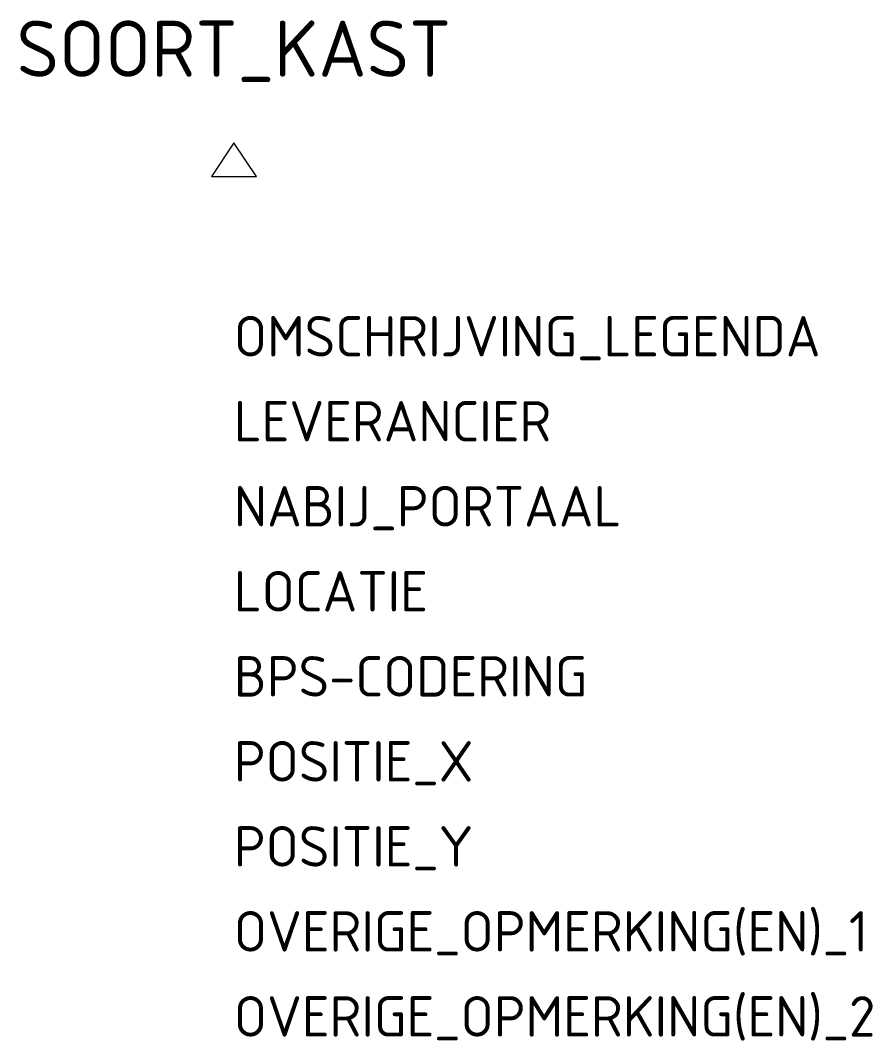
# Model space of a CAD drawing. Extents: x -9.5 to 28.4, y -38.9 to 6.5.
import ezdxf
from ezdxf.enums import TextEntityAlignment as Align

# ---------------------------------------------------------------- set-up
doc = ezdxf.new("R2010")
doc.units = 0
doc.header["$LTSCALE"] = 5
doc.header["$MEASUREMENT"] = 0
doc.layers.get('0').update_dxf_attribs({"linetype": 'CONTINUOUS'})
doc.layers.add('N-WE-VW-VS-T18', color=1, linetype='CONTINUOUS', lineweight=18)
doc.layers.add('N-WE-VW-VS-T25', color=7, linetype='CONTINUOUS', lineweight=25)
doc.styles.add('NLCS-ISO', font='NLCS-ISO.ttf', dxfattribs={"height": 1.8})

msp = doc.modelspace()

# ---------------------------------------------------------------- linework, layer by layer
at = {"flags": 128}
msp.add_lwpolyline([(0, 1.083), (-1, -0.417), (1, -0.417)], close=True, dxfattribs=at)

# ---------------------------------------------------------------- texts
at = {"layer": 'N-WE-VW-VS-T18', "linetype": 'ByBlock', "style": 'NLCS-ISO', "flags": 1}
for tag, p, s in [('OMSCHRIJVING_LEGENDA', (0, -8.431), 'DS. kast (detectorstation)'), ('LEVERANCIER', (0, -12.215), ''), ('NABIJ_PORTAAL', (0, -16), ''), ('LOCATIE', (0, -19.784), ''), ('BPS-CODERING', (0, -23.569), ''), ('POSITIE_X', (0, -27.353), ''), ('POSITIE_Y', (0, -31.138), ''), ('OVERIGE_OPMERKING(EN)_1', (0, -34.922), ''), ('OVERIGE_OPMERKING(EN)_2', (0, -38.707), '')]:
    msp.add_attdef(tag, p, s, height=1.8, dxfattribs=at)
at = {"layer": 'N-WE-VW-VS-T25', "linetype": 'ByBlock', "style": 'NLCS-ISO'}
msp.add_attdef('SOORT_KAST', text='RLK1', height=2.5, dxfattribs=at).set_placement((0, 5.269), align=Align.MIDDLE_CENTER)

doc.saveas('drawing.dxf')
